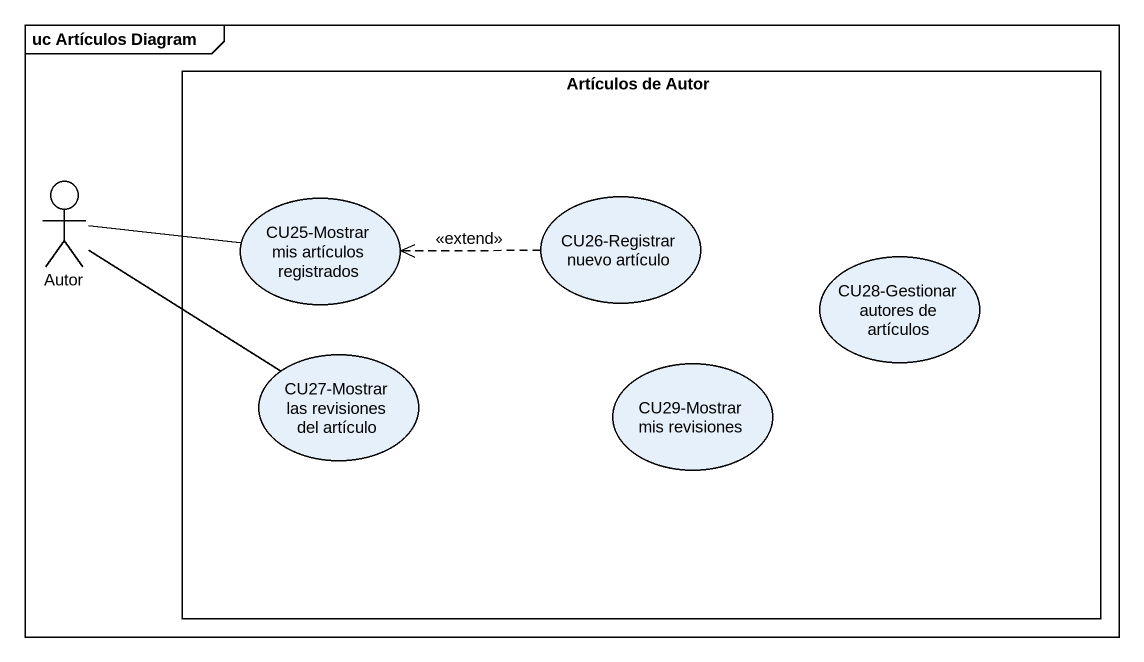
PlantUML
@startuml
mainframe uc Artículos Diagram
rectangle "Artículos de Autor" as Artículos_de_Autor {
  usecase "CU25-Mostrar mis artículos registrados" as CU25_Mostrar_mis_artículos
  usecase "CU26-Registrar nuevo artículo" as CU26_Registrar_nuevo
  usecase "CU28-Gestionar autores de artículos" as CU28_Gestionar_autores_de
  usecase "CU27-Mostrar las revisiones del artículo" as CU27_Mostrar_las_revisiones
  usecase "CU29-Mostrar mis revisiones" as CU29_Mostrar_mis_revisiones
}
actor Autor
Autor -right- CU25_Mostrar_mis_artículos
CU26_Registrar_nuevo .left.> CU25_Mostrar_mis_artículos : <<extend>>
CU27_Mostrar_las_revisiones -left- Autor
@enduml
